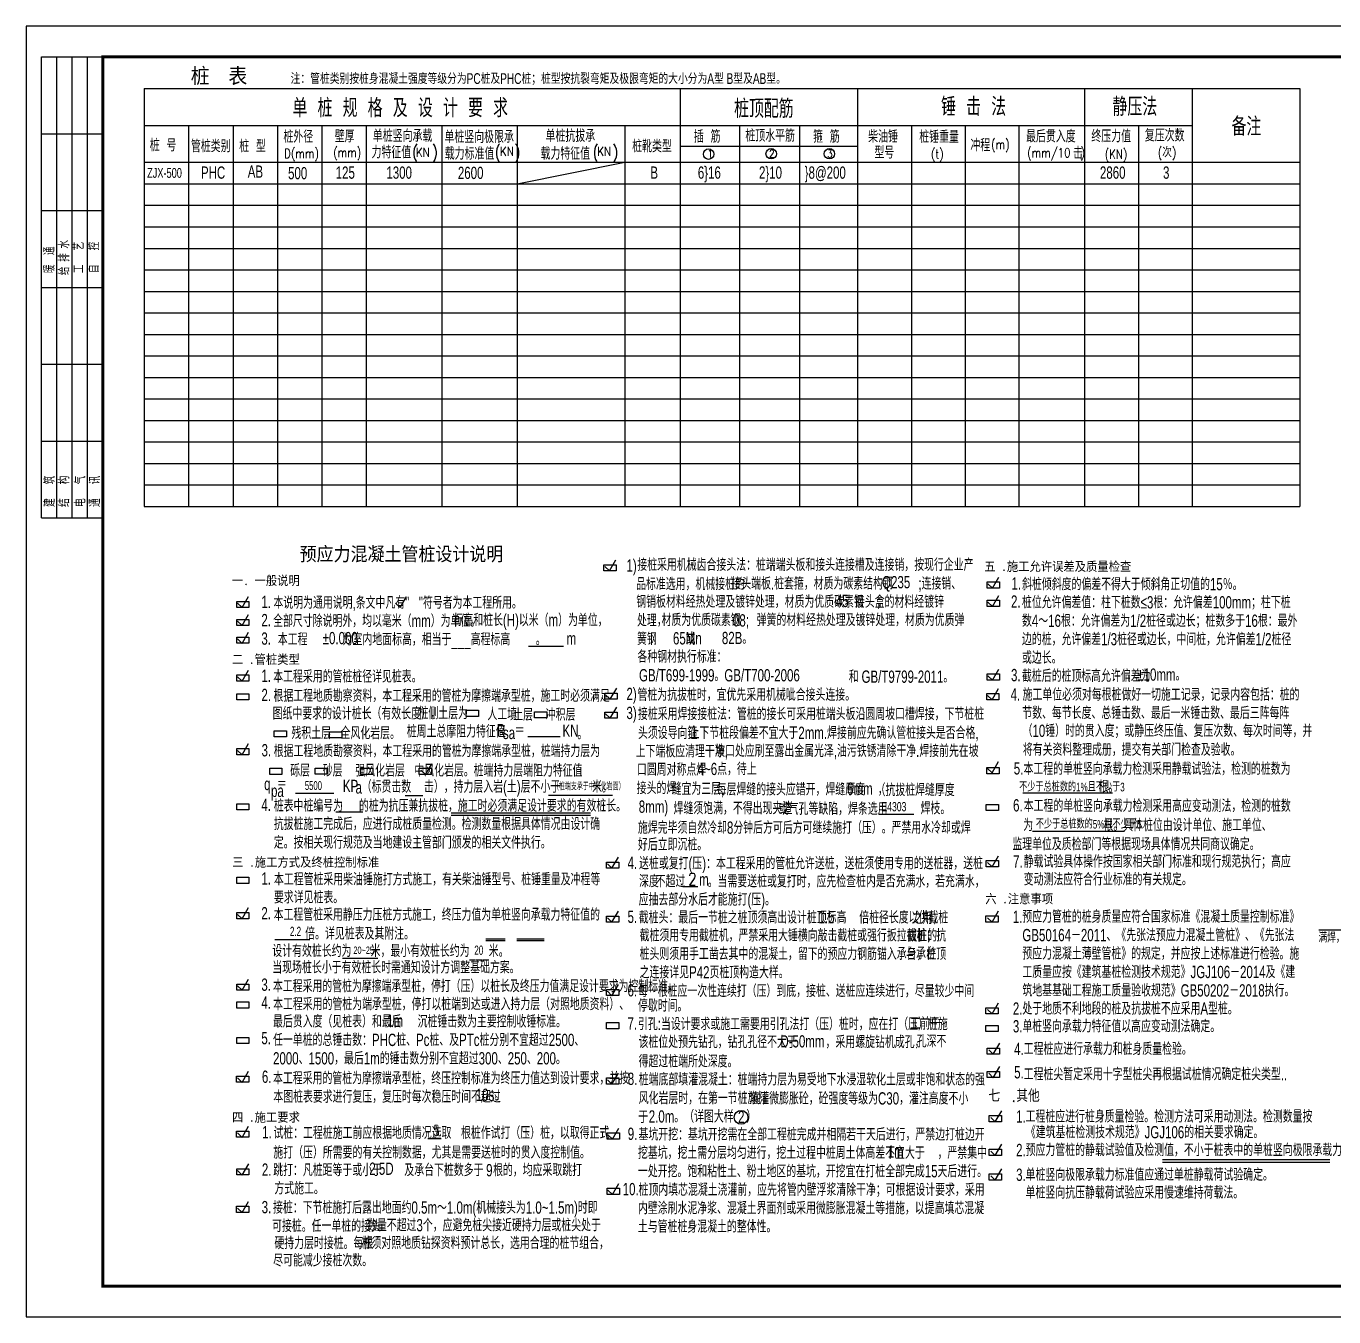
# Model space of a CAD drawing. Extents: x 299218 to 746073, y -331171 to -40619.
# Drawn here: x 299218 to 341795, y -277838 to -235838 of the extents above; entities that cross this region are included whole.
import ezdxf

# ---------------------------------------------------------------- set-up
doc = ezdxf.new("R2010")
doc.units = 0
doc.header["$LTSCALE"] = 1000
doc.header["$MEASUREMENT"] = 0
for name, color, linetype in [('13', 4, 'Continuous'), ('14', 2, 'Continuous'), ('LAYER1', 4, 'Continuous'), ('LAYER5', 7, 'Continuous'), ('PUB_TITLE', 4, 'Continuous'), ('STEEL', 6, 'Continuous')]:
    doc.layers.add(name, color=color, linetype=linetype)
doc.styles.add('GS_Rein', font='GS_TXT.shx', dxfattribs={"width": 0.7, "bigfont": 'GS_HZTXT.shx'})
doc.styles.add('HZ', font='simplex.shx', dxfattribs={"width": 0.8, "bigfont": 'hztxt.shx'})
doc.styles.add('HZDX', font='GS_TXT', dxfattribs={"width": 0.8, "height": 800, "bigfont": 'HZTXT'})
doc.styles.get("Standard").update_dxf_attribs({"font": 'gbenor.shx', "bigfont": 'gbcbig.shx'})
doc.styles.add('TBHT', font='txt', dxfattribs={"bigfont": 'hts'})
doc.styles.add('宋体', font='')
doc.styles.get('宋体').set_extended_font_data('SimSun')

# ---------------------------------------------------------------- blocks, each defined once
blk = doc.blocks.new('$titleblk$00000095')
for p, q in [((-150, 20), (-150, 0)), ((-150, 20), (0, 20)), ((-125, 20), (-125, 0)), ((-100, 20), (-100, 0)), ((-75, 20), (-75, 0)), ((-75, 20), (-75, 0)), ((-50, 20), (-50, 0)), ((-25, 20), (-25, 0)), ((0, 20), (0, 0)), ((-150, 15), (-75, 15)), ((-75, 15), (0, 15)), ((-150, 10), (-75, 10)), ((-75, 10), (0, 10)), ((-150, 5), (-75, 5)), ((-75, 5), (0, 5))]:
    blk.add_line(p, q)
at = {"width": 0.8}
for s, p in [('建   筑', (-146.45, 15.65)), ('暖  通', (-70.35, 15.73)), ('结   构', (-146.45, 10.91)), ('给 排 水', (-71.03, 10.9)), ('电   气', (-146.45, 5.65)), ('工   艺', (-70.35, 6.13)), ('通   讯', (-146.45, 0.88)), ('自   控', (-70.35, 1.24))]:
    blk.add_text(s, height=3.509, dxfattribs=at).set_placement(p)

msp = doc.modelspace()

# ---------------------------------------------------------------- linework, layer by layer
at = {"color": 7}
for p, q in [((304509.5, -239068.3), (304509.5, -251468.3)), ((304509.5, -239068.3), (304509.5, -243068.3)), ((305955.3, -239068.3), (305955.3, -251468.3)), ((305955.3, -239068.3), (305955.3, -243068.3)), ((307401.2, -239068.3), (307401.2, -251468.3)), ((307401.2, -239068.3), (307401.2, -243068.3)), ((308847, -239068.3), (308847, -251468.3)), ((308847, -239068.3), (308847, -243068.3)), ((310292.8, -239068.3), (310292.8, -251468.3)), ((310292.8, -239068.3), (310292.8, -243068.3)), ((312751.5, -239068.3), (312751.5, -251468.3)), ((312751.5, -239068.3), (312751.5, -243068.3)), ((315210.1, -239068.3), (315210.1, -251468.3)), ((315210.1, -239068.3), (315210.1, -243068.3)), ((318712.7, -239068.3), (318712.7, -251468.3)), ((318712.7, -239068.3), (318712.7, -243068.3)), ((328039.4, -239068.3), (328039.4, -242368.3)), ((328039.4, -239068.3), (328039.4, -240968.3)), ((329790.7, -239068.3), (329790.7, -242368.3)), ((329790.7, -239068.3), (329790.7, -240968.3)), ((331542, -239068.3), (331542, -242368.3)), ((331542, -239068.3), (331542, -240968.3)), ((335432.6, -239068.3), (335432.6, -242368.3)), ((335432.6, -239068.3), (335432.6, -240968.3)), ((328039.4, -242368.3), (328039.4, -243068.3)), ((328039.4, -242368.3), (328039.4, -251468.3)), ((329790.7, -242368.3), (329790.7, -243068.3)), ((329790.7, -242368.3), (329790.7, -251468.3)), ((331542, -242368.3), (331542, -243068.3)), ((331542, -242368.3), (331542, -251468.3)), ((335432.6, -242368.3), (335432.6, -251468.3))]:
    msp.add_line(p, q, dxfattribs=at)
for p, q in [((303059.9, -240968.3), (340686.4, -240968.3)), ((303059.9, -240968.3), (340686.4, -240968.3)), ((303059.9, -241668.3), (340686.4, -241668.3)), ((303059.9, -241668.3), (340686.4, -241668.3)), ((303059.9, -242368.3), (340686.4, -242368.3)), ((303059.9, -242368.3), (340686.4, -242368.3)), ((303059.9, -242368.3), (340686.4, -242368.3)), ((303059.9, -242368.3), (340686.4, -242368.3)), ((303059.9, -243068.3), (340686.4, -243068.3)), ((303059.9, -243768.3), (340686.4, -243768.3)), ((303059.9, -244468.3), (340686.4, -244468.3)), ((303059.9, -245168.3), (340686.4, -245168.3)), ((303059.9, -245168.3), (340686.4, -245168.3)), ((303059.9, -245868.3), (340686.4, -245868.3)), ((303059.9, -245868.3), (340686.4, -245868.3)), ((303059.9, -246568.3), (340686.4, -246568.3)), ((303059.9, -246568.3), (340686.4, -246568.3)), ((303059.9, -246568.3), (340686.4, -246568.3)), ((303059.9, -246568.3), (340686.4, -246568.3)), ((303059.9, -247268.3), (340686.4, -247268.3)), ((303059.9, -247968.3), (340686.4, -247968.3)), ((303059.9, -248668.3), (340686.4, -248668.3)), ((303059.9, -249368.3), (340686.4, -249368.3)), ((303059.9, -249368.3), (340686.4, -249368.3)), ((303059.9, -249368.3), (340686.4, -249368.3)), ((303059.9, -249368.3), (340686.4, -249368.3)), ((303059.9, -250068.3), (340686.4, -250068.3)), ((303059.9, -250768.3), (340686.4, -250768.3))]:
    msp.add_line(p, q)
at = {"color": 6}
for p, q in [((313061.1, -261433.4), (317592.6, -261433.4)), ((313061.1, -261515.9), (317592.6, -261515.9)), ((314180.3, -265538.4), (314814.8, -265538.4)), ((314180.3, -265588.9), (314814.8, -265588.9)), ((315193.8, -265538.4), (316084.8, -265538.4)), ((315193.8, -265588.9), (316084.8, -265588.9)), ((336218.8, -272713.9), (341660.3, -272713.9)), ((336218.8, -272800.9), (341660.3, -272800.9))]:
    msp.add_line(p, q, dxfattribs=at)
msp.add_lwpolyline([(315210.1, -240968.3), (318712.7, -240268.3)])
at = {"layer": '13', "color": 7}
for p, q in [((315570.4, -256010.3), (316714.3, -256010.3)), ((315547.7, -258953.6), (316601, -258953.6)), ((307992.8, -260802.8), (309236.8, -260802.8)), ((311553.8, -260868.9), (312131.3, -260868.9)), ((316223.4, -260864.2), (318305.5, -260864.2)), ((331666.5, -260788.3), (334591.2, -260788.3)), ((309306.1, -261402.7), (310174.9, -261402.7)), ((326988.3, -261477.5), (328118.2, -261477.5)), ((331983.5, -262039.2), (334979, -262039.2)), ((320601.1, -263837.5), (321084.7, -263837.5)), ((307312.8, -265556.9), (308457, -265556.9)), ((309521.2, -266168.9), (310667.9, -266168.9)), ((312299, -272034.3), (312733.6, -272034.3))]:
    msp.add_line(p, q, dxfattribs=at)
at = {"layer": '13', "color": 6}
for points in [[(318056.4, -253424.4), (318206.1, -253567.4), (318416.1, -253203.7)], [(330531.5, -253986.2), (330681.2, -254129.2), (330891.2, -253765.5)], [(306098.7, -254617.3), (306248.4, -254760.3), (306458.4, -254396.6)], [(330529.1, -254581.4), (330678.8, -254724.5), (330888.8, -254360.8)], [(306098.7, -255202), (306248.4, -255345), (306458.4, -254981.3)], [(306098.7, -255778.9), (306248.4, -255921.9), (306458.4, -255558.2)], [(306098.7, -257011.1), (306248.4, -257154.1), (306458.4, -256790.4)], [(330529.1, -256977.8), (330678.8, -257120.9), (330888.8, -256757.1)], [(318085.3, -257601), (318235.1, -257744), (318445.1, -257380.3)], [(330517.1, -257616.4), (330666.8, -257759.4), (330876.8, -257395.7)], [(318085.3, -258219.3), (318235.1, -258362.4), (318445.1, -257998.6)], [(306098.7, -259406.2), (306248.4, -259549.3), (306458.4, -259185.6)], [(312069.1, -260049.4), (312218.9, -260192.5), (312428.9, -259828.7)], [(330517.1, -259992.8), (330666.8, -260135.8), (330876.8, -259772.1)], [(318141, -263098), (318290.8, -263241.1), (318500.8, -262877.3)], [(330517.1, -263054.4), (330666.8, -263197.4), (330876.8, -262833.7)], [(306098.7, -264743.1), (306248.4, -264886.1), (306458.4, -264522.4)], [(318141, -264857.7), (318290.8, -265000.7), (318500.8, -264637)], [(330517.1, -264850.6), (330666.8, -264993.7), (330876.8, -264629.9)], [(306098.7, -267068.2), (306248.4, -267211.3), (306458.4, -266847.5)], [(318141, -267244.8), (318290.8, -267387.9), (318500.8, -267024.1)], [(330517.1, -267840.6), (330666.8, -267983.7), (330876.8, -267619.9)], [(330558.8, -269151.1), (330708.5, -269294.1), (330918.5, -268930.4)], [(306101.7, -270064.8), (306251.4, -270207.8), (306461.4, -269844.1)], [(318141, -270125), (318290.8, -270268.1), (318500.8, -269904.3)], [(330558.8, -269913.9), (330708.5, -270057), (330918.5, -269693.2)], [(330622.8, -271351.9), (330772.5, -271495), (330982.5, -271131.2)], [(306099.9, -271855.9), (306249.6, -271999), (306459.6, -271635.2)], [(318159.5, -271915), (318309.2, -272058), (318519.2, -271694.3)], [(330622.8, -272443.9), (330772.5, -272587), (330982.5, -272223.2)], [(306104.6, -273080.9), (306254.3, -273224), (306464.3, -272860.3)], [(330622.8, -273247.2), (330772.5, -273390.3), (330982.5, -273026.6)], [(318159.5, -273715), (318309.2, -273858), (318519.2, -273494.3)], [(306101.7, -274301.3), (306251.4, -274444.3), (306461.4, -274080.6)]]:
    msp.add_lwpolyline(points, dxfattribs=at)
at = {"layer": '13', "color": 7}
for points in [[(318031.4, -253564), (318031.4, -253364), (318431.4, -253364), (318431.4, -253564), (318031.4, -253564)], [(330506.5, -254125.9), (330506.5, -253925.9), (330906.5, -253925.9), (330906.5, -254125.9), (330506.5, -254125.9)], [(306073.7, -254757), (306073.7, -254557), (306473.7, -254557), (306473.7, -254757), (306073.7, -254757)], [(311243.7, -254617.3), (311393.4, -254760.3), (311603.4, -254396.6)], [(330504.1, -254721.1), (330504.1, -254521.1), (330904.1, -254521.1), (330904.1, -254721.1), (330504.1, -254721.1)], [(306073.7, -255341.7), (306073.7, -255141.7), (306473.7, -255141.7), (306473.7, -255341.7), (306073.7, -255341.7)], [(306073.7, -255918.6), (306073.7, -255718.6), (306473.7, -255718.6), (306473.7, -255918.6), (306073.7, -255918.6)], [(306073.7, -257150.7), (306073.7, -256950.7), (306473.7, -256950.7), (306473.7, -257150.7), (306073.7, -257150.7)], [(330504.1, -257117.5), (330504.1, -256917.5), (330904.1, -256917.5), (330904.1, -257117.5), (330504.1, -257117.5)], [(306073.7, -257760.9), (306073.7, -257560.9), (306473.7, -257560.9), (306473.7, -257760.9), (306073.7, -257760.9)], [(318060.3, -257740.7), (318060.3, -257540.7), (318460.3, -257540.7), (318460.3, -257740.7), (318060.3, -257740.7)], [(330492.1, -257756), (330492.1, -257556), (330892.1, -257556), (330892.1, -257756), (330492.1, -257756)], [(313546.9, -258299.7), (313546.9, -258099.7), (313946.9, -258099.7), (313946.9, -258299.7), (313546.9, -258299.7)], [(315766, -258349), (315766, -258149), (316166, -258149), (316166, -258349), (315766, -258349)], [(318060.3, -258359), (318060.3, -258159), (318460.3, -258159), (318460.3, -258359), (318060.3, -258359)], [(307292.9, -258967.2), (307292.9, -258767.2), (307692.9, -258767.2), (307692.9, -258967.2), (307292.9, -258967.2)], [(309094.6, -258997.2), (309094.6, -258797.2), (309494.6, -258797.2), (309494.6, -258997.2), (309094.6, -258997.2)], [(306073.7, -259545.9), (306073.7, -259345.9), (306473.7, -259345.9), (306473.7, -259545.9), (306073.7, -259545.9)], [(307147.8, -260189.1), (307147.8, -259989.1), (307547.8, -259989.1), (307547.8, -260189.1), (307147.8, -260189.1)], [(308633.4, -260180.4), (308633.4, -259980.4), (309033.4, -259980.4), (309033.4, -260180.4), (308633.4, -260180.4)], [(310100.9, -260189.1), (310100.9, -259989.1), (310500.9, -259989.1), (310500.9, -260189.1), (310100.9, -260189.1)], [(312019.2, -260189.1), (312019.2, -259989.1), (312419.2, -259989.1), (312419.2, -260189.1), (312019.2, -260189.1)], [(330494.4, -260163.4), (330494.4, -259963.4), (330894.4, -259963.4), (330894.4, -260163.4), (330494.4, -260163.4)], [(306073.7, -261339.9), (306073.7, -261139.9), (306473.7, -261139.9), (306473.7, -261339.9), (306073.7, -261339.9)], [(330471.7, -261366.7), (330471.7, -261166.7), (330871.7, -261166.7), (330871.7, -261366.7), (330471.7, -261366.7)], [(318116, -263237.7), (318116, -263037.7), (318516, -263037.7), (318516, -263237.7), (318116, -263237.7)], [(330471.7, -263194), (330471.7, -262994), (330871.7, -262994), (330871.7, -263194), (330471.7, -263194)], [(306073.7, -263732.9), (306073.7, -263532.9), (306473.7, -263532.9), (306473.7, -263732.9), (306073.7, -263732.9)], [(306073.7, -264882.8), (306073.7, -264682.8), (306473.7, -264682.8), (306473.7, -264882.8), (306073.7, -264882.8)], [(318116, -264997.4), (318116, -264797.4), (318516, -264797.4), (318516, -264997.4), (318116, -264997.4)], [(330466.1, -264990.3), (330466.1, -264790.3), (330866.1, -264790.3), (330866.1, -264990.3), (330466.1, -264990.3)], [(306073.7, -267207.9), (306073.7, -267007.9), (306473.7, -267007.9), (306473.7, -267207.9), (306073.7, -267207.9)], [(318116, -267384.5), (318116, -267184.5), (318516, -267184.5), (318516, -267384.5), (318116, -267384.5)], [(306073.7, -267793), (306073.7, -267593), (306473.7, -267593), (306473.7, -267793), (306073.7, -267793)], [(330466.1, -267980.3), (330466.1, -267780.3), (330866.1, -267780.3), (330866.1, -267980.3), (330466.1, -267980.3)], [(318116, -268462), (318116, -268262), (318516, -268262), (318516, -268462), (318116, -268462)], [(330466.1, -268555.4), (330466.1, -268355.4), (330866.1, -268355.4), (330866.1, -268555.4), (330466.1, -268555.4)], [(306073.7, -268948.1), (306073.7, -268748.1), (306473.7, -268748.1), (306473.7, -268948.1), (306073.7, -268948.1)], [(330507.8, -269290.8), (330507.8, -269090.8), (330907.8, -269090.8), (330907.8, -269290.8), (330507.8, -269290.8)], [(330507.8, -270053.6), (330507.8, -269853.6), (330907.8, -269853.6), (330907.8, -270053.6), (330507.8, -270053.6)], [(306070.7, -270204.4), (306070.7, -270004.4), (306470.7, -270004.4), (306470.7, -270204.4), (306070.7, -270204.4)], [(318116, -270264.7), (318116, -270064.7), (318516, -270064.7), (318516, -270264.7), (318116, -270264.7)], [(330571.8, -271491.6), (330571.8, -271291.6), (330971.8, -271291.6), (330971.8, -271491.6), (330571.8, -271491.6)], [(306071.9, -271995.6), (306071.9, -271795.6), (306471.9, -271795.6), (306471.9, -271995.6), (306071.9, -271995.6)], [(318134.4, -272054.7), (318134.4, -271854.7), (318534.4, -271854.7), (318534.4, -272054.7), (318134.4, -272054.7)], [(330571.8, -272583.6), (330571.8, -272383.6), (330971.8, -272383.6), (330971.8, -272583.6), (330571.8, -272583.6)], [(306073.7, -273220.6), (306073.7, -273020.6), (306473.7, -273020.6), (306473.7, -273220.6), (306073.7, -273220.6)], [(330571.8, -273386.9), (330571.8, -273186.9), (330971.8, -273186.9), (330971.8, -273386.9), (330571.8, -273386.9)], [(318134.4, -273854.7), (318134.4, -273654.7), (318534.4, -273654.7), (318534.4, -273854.7), (318134.4, -273854.7)], [(306070.7, -274441), (306070.7, -274241), (306470.7, -274241), (306470.7, -274441), (306070.7, -274441)]]:
    msp.add_lwpolyline(points, dxfattribs=at)
msp.add_circle((322496, -271346.8), 224.7, dxfattribs=at)
at = {"layer": 'LAYER1', "linetype": 'Continuous'}
msp.add_line((343522.1, -265258.7), (341309.4, -265258.7), dxfattribs=at)
at = {"layer": 'PUB_TITLE'}
msp.add_lwpolyline([(299218.3, -277838.4), (373518.3, -277838.4), (373518.3, -235838.4), (299218.3, -235838.4)], close=True, dxfattribs=at)
at = {"layer": 'PUB_TITLE', "const_width": 100}
msp.add_lwpolyline([(301718.3, -276838.4), (372518.3, -276838.4), (372518.3, -236838.4), (301718.3, -236838.4)], close=True, dxfattribs=at)
at = {"layer": 'STEEL'}
for p, q in [((303059.9, -237868.3), (303059.9, -251468.3)), ((303059.9, -237868.3), (340686.4, -237868.3)), ((337183.9, -237868.3), (337183.9, -251468.3)), ((337183.9, -237868.3), (337183.9, -244468.3)), ((340686.4, -237868.3), (340686.4, -251468.3)), ((303059.9, -239068.3), (337183.9, -239068.3)), ((303059.9, -240268.3), (340686.4, -240268.3)), ((303059.9, -240268.3), (340686.4, -240268.3)), ((303059.9, -251468.3), (340686.4, -251468.3))]:
    msp.add_line(p, q, dxfattribs=at)
at = {"layer": 'STEEL', "color": 7}
for p, q in [((318903.2, -237650.5), (318932.3, -237699.5)), ((320513.7, -237868.3), (320513.7, -243068.3)), ((326288.2, -237868.3), (326288.2, -251468.3)), ((326288.2, -237868.3), (326288.2, -243068.3)), ((333681.3, -237868.3), (333681.3, -242368.3)), ((333681.3, -237868.3), (333681.3, -240968.3)), ((320513.7, -239068.3), (320513.7, -251468.3)), ((322442, -239068.3), (322442, -251468.3)), ((322442, -239068.3), (322442, -243068.3)), ((324395.1, -239068.3), (324395.1, -251468.3)), ((320513.7, -239738.8), (326288.2, -239738.8)), ((333681.3, -242368.3), (333681.3, -251468.3))]:
    msp.add_line(p, q, dxfattribs=at)
for centre in [(321438.1, -240001.9), (323476.3, -239989), (325371.7, -239989)]:
    msp.add_circle(centre, 170.6, dxfattribs=at)

# ---------------------------------------------------------------- block references
at = {"layer": 'PUB_TITLE', "xscale": 100, "yscale": 100, "zscale": 100, "rotation": 90}
msp.add_blockref('$titleblk$00000095', (301718.3, -236838.4), dxfattribs=at)

# ---------------------------------------------------------------- texts
at = {"layer": '13', "color": 2}
for s, height, style, width, p in [('桩  表', 500, '宋体', 0.9, (304577.3, -237703.9)), ('预应力混凝土管桩设计说明', 449.999, '宋体', 0.9, (308123.4, -253238.1)), ('3.', 400, 'HZDX', 0.7, (331451, -273414.3)), ('单桩竖向极限承载力标准值应通过单桩静载荷试验确定。', 400, 'HZDX', 0.7, (331760.3, -273412.9)), ('单桩竖向抗压静载荷试验应采用慢速维持荷载法。', 400, 'HZDX', 0.7, (331760.3, -273992.4))]:
    msp.add_text(s, height=height, dxfattribs=dict(at, style=style, width=width)).set_placement(p)
at = {"layer": '13', "color": 7}
for s, height, style, width, p in [('1)', 400, 'HZDX', 0.7, (318764.4, -253591.4)), ('接桩采用机械齿合接头法：桩端端头板和接头连接槽及连接销，按现行企业产', 399.999, 'HZDX', 0.7, (319116.3, -253565.3)), ('五 .施工允许误差及质量检查', 299.999, '宋体', 0.9, (330413.4, -253567.2)), ('一. 一般说明', 300, '宋体', 0.9, (305918.5, -254026.7)), ('品标准选用，机械接桩的', 399.999, 'HZDX', 0.7, (319077.9, -254188.8)), ('接头端板.桩套箍，材质为碳素结构钢        ;连接销、', 399.999, 'HZDX', 0.7, (322180.1, -254174)), ('Q235', 400, 'HZDX', 0.7, (327087.1, -254131)), ('斜桩倾斜度的偏差不得大于倾斜角正切值的15％。', 399.999, 'HZDX', 0.7, (331643.6, -254196.2)), ('1.', 400, 'HZDX', 0.7, (331298, -254172.1)), ('1.', 400, 'HZDX', 0.7, (306876.8, -254774.6)), ('本说明为通用说明,条文中凡有"   "符号者为本工程所用。', 399.999, 'HZDX', 0.7, (307270.2, -254798.8)), ('钢销板材料经热处理及镀锌处理，材质为优质碳素钢    ；', 399.999, 'HZDX', 0.7, (319084, -254766.7)), ('45', 400, 'HZDX', 0.7, (325580.1, -254741.5)), ('接头盒的材料经镀锌', 400, 'HZDX', 0.7, (326203.2, -254767.9)), ('2.', 400, 'HZDX', 0.7, (331284.3, -254762.3)), ('桩位允许偏差值：柱下桩数≤3根：允许偏差100mm；柱下桩', 399.999, 'HZDX', 0.7, (331641.2, -254786.5)), ('2.', 400, 'HZDX', 0.7, (306876.8, -255366.3)), ('全部尺寸除说明外，均以毫米（mm）为单位。', 399.999, 'HZDX', 0.7, (307259.8, -255390.4)), ('标高和桩长(H)以米（m）为单位，', 399.999, 'HZDX', 0.7, (313131.5, -255364.1)), ('处理，', 400, 'HZDX', 0.7, (319107.9, -255372.5)), ('材质为优质碳素钢     弹簧的材料经热处理及镀锌处理，材质为优质弹', 399.999, 'HZDX', 0.7, (319906.4, -255360.9)), ('08;', 400, 'HZDX', 0.7, (322231.7, -255375.3)), ('数4～16根：允许偏差为1/2桩径或边长；桩数多于16根：最外', 399.999, 'HZDX', 0.7, (331641.2, -255386.5)), ('3.', 400, 'HZDX', 0.7, (306876.8, -255966.6)), ('本工程           为室内地面标高，相当于___高程标高        。', 399.999, 'HZDX', 0.7, (307413.4, -255990.8)), ('%%p0.000', 400, 'HZDX', 0.7, (308873.2, -255951)), ('m', 400, 'HZDX', 0.7, (316814.8, -255966.1)), ('簧钢         或', 399.999, 'HZDX', 0.7, (319107, -255975.3)), ('65Mn', 400, 'HZDX', 0.7, (320278.2, -255958.4)), ('82B。', 400, 'HZDX', 0.7, (321870.8, -255947.8)), ('边的桩，允许偏差1/3桩径或边长，中间桩，允许偏差1/2桩径', 399.999, 'HZDX', 0.7, (331641.2, -255986.5)), ('二 .管桩类型', 300, '宋体', 0.9, (305918.5, -256591)), ('各种钢材执行标准：', 400, 'HZDX', 0.7, (319123.1, -256554.7)), ('或边长。', 400, 'HZDX', 0.7, (331641.2, -256586.5)), ('GB/T699-1999。GB/T700-2006', 399.999, 'HZDX', 0.7, (319173.3, -257160.4)), ('截桩后的桩顶标高允许偏差为', 399.999, 'HZDX', 0.7, (331641.2, -257179.3)), ('%%p10mm。', 400, 'HZDX', 0.7, (335395.8, -257139.5)), ('1.', 400, 'HZDX', 0.7, (306876.8, -257176.3)), ('本工程采用的管桩桩径详见桩表。', 399.999, 'HZDX', 0.7, (307262.5, -257200.5)), ('和', 400, 'HZDX', 0.7, (326000.6, -257204.5)), ('GB/T9799-2011。', 399.999, 'HZDX', 0.7, (326417.7, -257206.1)), ('3.', 400, 'HZDX', 0.7, (331284.3, -257155.1)), ('2.', 400, 'HZDX', 0.7, (306879.1, -257801.9)), ('根据工程地质勘察资料，本工程采用的管桩为摩擦端承型桩，施工时必须满足         ', 399.999, 'HZDX', 0.7, (307271.3, -257826.1)), ('2)', 400, 'HZDX', 0.7, (318763.3, -257768.1)), ('管桩为抗拔桩时，宜优先采用机械呲合接头连接。', 399.999, 'HZDX', 0.7, (319123.1, -257794.3)), ('4.', 400, 'HZDX', 0.7, (331271.7, -257783.5)), ('施工单位必须对每根桩做好一切施工记录，记录内容包括：桩的', 399.999, 'HZDX', 0.7, (331660.7, -257789.6)), ('图纸中要求的设计桩长（有效长度）。          ', 399.999, 'HZDX', 0.7, (307244.5, -258403.1)), ('桩侧土层为        ', 399.999, 'HZDX', 0.7, (311993.3, -258393.2)), ('人工填', 400, 'HZDX', 0.7, (314238.8, -258425.2)), ('土层    冲积层  ', 399.999, 'HZDX', 0.7, (315076.1, -258442)), ('3)', 400, 'HZDX', 0.7, (318763.3, -258386.4)), ('接桩采用焊接接桩法：管桩的接长可采用桩端头板沿圆周坡口槽焊接，下节桩桩', 399.999, 'HZDX', 0.7, (319137.5, -258418.8)), ('节数、每节长度、总锤击数、最后一米锤击数、最后三阵每阵', 399.999, 'HZDX', 0.7, (331650.5, -258386.2)), ('残积土层   全风化岩层。', 399.999, 'HZDX', 0.7, (307856.7, -259042.1)), ('桩周土总摩阻力特征值                   ', 399.999, 'HZDX', 0.7, (311611.4, -258987.5)), ('R   ＝ ', 400, 'HZDX', 0.7, (314544.6, -258948)), ('sa', 400, 'HZDX', 0.7, (314742.2, -259037.4)), ('KN', 400, 'HZDX', 0.7, (316681.5, -258963.5)), ('头须设导向箍', 400, 'HZDX', 0.7, (319137.5, -259037.6)), ('上下节桩段偏差不宜大于2mm.焊接前应先确认管桩接头是否合格,', 399.999, 'HZDX', 0.7, (320817.3, -259033.1)), ('（10锤）时的贯入度；或静压终压值、复压次数、每次时间等，并', 399.999, 'HZDX', 0.7, (331660.7, -258967.9)), ('3.', 400, 'HZDX', 0.7, (306883.5, -259600.8)), ('根据工程地质勘察资料，本工程采用的管桩为摩擦端承型桩，桩端持力层为          ', 399.999, 'HZDX', 0.7, (307279.2, -259624.9)), ('。', 400, 'HZDX', 0.7, (317165.6, -259054.3)), ('上下端板应清理干净,', 400, 'HZDX', 0.7, (319064.8, -259633.3)), ('坡口处应刷至露出金属光泽,油污铁锈清除干净.焊接前先在坡', 399.999, 'HZDX', 0.7, (321650.5, -259620.8)), ('将有关资料整理成册，提交有关部门检查及验收。', 399.999, 'HZDX', 0.7, (331668.9, -259581.5)), ('砾层    砂层    强风化岩层   中风化岩层。桩端持力层端阻力特征值  ', 399.999, 'HZDX', 0.7, (307815.5, -260259.8)), ('口圆周对称点焊', 400, 'HZDX', 0.7, (319104, -260228.9)), ('4~6点，待上', 400, 'HZDX', 0.7, (321081.6, -260208.9)), ('5.', 400, 'HZDX', 0.7, (331373.5, -260190.8)), ('本工程的单桩竖向承载力检测采用静载试验法，检测的桩数为', 399.999, 'HZDX', 0.7, (331690.5, -260204.1)), ('q  ＝ ', 400, 'HZDX', 0.7, (306967.6, -260697.6)), ('KP', 400, 'HZDX', 0.7, (309530.1, -260761.8)), ('a', 400, 'HZDX', 0.7, (309944.3, -260811.1)), ('（标贯击数    击），持力层入岩(土)层不小于          米。', 399.999, 'HZDX', 0.7, (310143.9, -260786.5)), ('接头的焊', 400, 'HZDX', 0.7, (319098.3, -260831.1)), ('缝宜为三层,', 400, 'HZDX', 0.7, (320233, -260854.7)), ('每层焊缝的接头应错开，焊缝厚度    ，', 399.999, 'HZDX', 0.7, (321699.5, -260872.1)), ('6mm', 400, 'HZDX', 0.7, (325946.4, -260850.8)), ('（抗拔桩焊缝厚度   ', 399.999, 'HZDX', 0.7, (326872.4, -260892.7)), ('不少于总桩数的1%%%且不少于3', 279.999, 'HZDX', 0.7, (331550.4, -260740)), ('   根。', 400, 'HZDX', 0.7, (333824.9, -260784.6)), ('4.', 400, 'HZDX', 0.7, (306876.8, -261379.9)), ('pa', 400, 'HZDX', 0.7, (307191, -260922.2)), ('桩表中桩编号为     的桩为抗压兼抗拔桩，施工时必须满足设计要求的有效桩长。', 399.999, 'HZDX', 0.7, (307280.4, -261404.1)), ('6.', 400, 'HZDX', 0.7, (331350.8, -261394.1)), ('本工程的单桩竖向承载力检测采用高应变动测法，检测的桩数', 399.999, 'HZDX', 0.7, (331698.6, -261407.4)), ('8mm)', 400, 'HZDX', 0.7, (319164.4, -261436)), (' 焊缝须饱满，不得出现夹渣', 399.999, 'HZDX', 0.7, (320192.8, -261487.2)), ('或气孔等缺陷，焊条选用', 399.999, 'HZDX', 0.7, (323723.1, -261504.7)), ('E4303', 300, 'HZDX', 0.7, (327066.1, -261387.5)), ('焊枝。', 400, 'HZDX', 0.7, (328341.3, -261487)), ('抗拔桩施工完成后，应进行成桩质量检测。检测数量根据具体情况由设计确', 399.999, 'HZDX', 0.7, (307280.4, -261997.4)), ('施焊完毕须自然冷却8分钟后方可后方可继续施打（压）。严禁用水冷却或焊', 399.999, 'HZDX', 0.7, (319137.3, -262119.6)), ('为                      根。具体桩位由设计单位、施工单位、', 399.999, 'HZDX', 0.7, (331684.2, -262036.1)), ('不少于总桩数的5%%%且不少于5', 279.999, 'HZDX', 0.7, (332094.1, -261948)), ('定。按相关现行规范及当地建设主管部门颁发的相关文件执行。', 399.999, 'HZDX', 0.7, (307280.4, -262604.1)), ('好后立即沉桩。', 400, 'HZDX', 0.7, (319137.3, -262666.8)), ('监理单位及质检部门等根据现场具体情况共同商议确定。', 399.999, 'HZDX', 0.7, (331328.8, -262654.7)), ('三 .施工方式及终桩控制标准', 299.999, '宋体', 0.9, (305927.7, -263190.3)), ('4.', 400, 'HZDX', 0.7, (318799.9, -263265.1)), ('送桩或复打(压)：本工程采用的管桩允许送桩，送桩须使用专用的送桩器，送桩', 399.999, 'HZDX', 0.7, (319174.2, -263279)), ('7.', 400, 'HZDX', 0.7, (331350.8, -263221.4)), ('静载试验具体操作按国家相关部门标准和现行规范执行；高应', 399.999, 'HZDX', 0.7, (331698.6, -263220.1)), ('1.', 400, 'HZDX', 0.7, (306876.8, -263776.3)), ('本工程管桩采用柴油锤施打方式施工，有关柴油锤型号、桩锤重量及冲程等', 399.999, 'HZDX', 0.7, (307285.3, -263800.4)), ('深度', 400, 'HZDX', 0.7, (319174.2, -263861)), ('不超过       。当需要送桩或复打时，应先检查桩内是否充满水，若充满水，', 399.999, 'HZDX', 0.7, (319713.8, -263864.9)), ('m', 400, 'HZDX', 0.7, (321128.8, -263806.9)), ('变动测法应符合行业标准的有关规定。', 399.999, 'HZDX', 0.7, (331698.6, -263801.2)), ('要求详见桩表。', 400, 'HZDX', 0.7, (307285.3, -264387.8)), ('应抽去部分水后才能施打(压)。', 399.999, 'HZDX', 0.7, (319162.4, -264456.8)), ('六 .注意事项', 300, '宋体', 0.9, (330445.3, -264383.3)), ('2.', 400, 'HZDX', 0.7, (306876.8, -264904)), ('本工程管桩采用静压力压桩方式施工，终压力值为单桩竖向承载力特征值的', 399.999, 'HZDX', 0.7, (307275.3, -264950.3)), ('5.', 400, 'HZDX', 0.7, (318799.9, -265020.8)), ('截桩头：最后一节桩之桩顶须高出设计桩顶标高    倍桩径长度以供截桩    ', 399.999, 'HZDX', 0.7, (319164.3, -265041)), ('1.5', 400, 'HZDX', 0.7, (325017.2, -265031.3)), (' 之用，', 400, 'HZDX', 0.7, (327984.2, -265058.6)), ('1.', 400, 'HZDX', 0.7, (331345.3, -265017.7)), ('预应力管桩的桩身质量应符合国家标准《混凝土质量控制标准》', 399.999, 'HZDX', 0.7, (331654.6, -265016.3)), ('   倍。详见桩表及其附注。', 399.999, 'HZDX', 0.7, (307991.2, -265565.7)), ('截桩须用专用截桩机，严禁采用大锤横向敲击截桩或强行扳拉截桩；抗', 399.999, 'HZDX', 0.7, (319191.7, -265625.2)), ('拔桩的', 400, 'HZDX', 0.7, (327909.3, -265629.3)), ('GB50164－2011、《先张法预应力混凝土管桩》、《先张法', 399.999, 'HZDX', 0.7, (331654.6, -265616.3)), ('设计有效桩长约为      米，最小有效桩长约为___米。', 399.999, 'HZDX', 0.7, (307233.8, -266129.7)), ('桩头则须用手工凿去其中的混凝土，留下的预应力钢筋锚入承台，桩顶', 399.999, 'HZDX', 0.7, (319191.7, -266227.6)), ('与承台', 400, 'HZDX', 0.7, (327871.9, -266210.6)), ('预应力混凝土薄壁管桩》的规定，并应按上述标准进行检验。施', 399.999, 'HZDX', 0.7, (331654.6, -266216.3)), ('当现场桩长小于有效桩长时需通知设计方调整基础方案。', 399.999, 'HZDX', 0.7, (307233.8, -266666.2)), ('之连接详见P42页桩顶构造大样。', 399.999, 'HZDX', 0.7, (319191.7, -266827.6)), ('工质量应按《建筑基桩检测技术规范》JGJ106－2014及《建', 399.999, 'HZDX', 0.7, (331654.6, -266816.3)), ('3.', 400, 'HZDX', 0.7, (306876.8, -267229.2)), ('本工程采用的管桩为摩擦端承型桩，停打（压）以桩长及终压力值满足设计要求为控制标准。', 399.999, 'HZDX', 0.643081, (307254, -267275.4)), ('6.', 400, 'HZDX', 0.7, (318797.9, -267411.9)), ('每一根桩应一次性连续打（压）到底，接桩、送桩应连续进行，尽量较少中间', 399.999, 'HZDX', 0.7, (319137.5, -267432.1)), ('筑地基基础工程施工质量验收规范》GB50202－2018执行。', 399.999, 'HZDX', 0.7, (331654.6, -267416.3)), ('4.', 400, 'HZDX', 0.7, (306876.8, -267814.3)), ('本工程采用的管桩为端承型桩，停打以桩端到达或进入持力层（对照地质资料）、', 399.999, 'HZDX', 0.7, (307259.3, -267860.5)), ('停歇时间。', 400, 'HZDX', 0.7, (319137.5, -267909.6)), ('2.', 400, 'HZDX', 0.7, (331345.3, -268007.7)), ('处于地质不利地段的桩及抗拔桩不应采用A型桩。', 399.999, 'HZDX', 0.7, (331654.6, -268006.3)), ('最后贯入度（见桩表）和最后     沉桩锤击数为主要控制收锤标准。', 399.999, 'HZDX', 0.7, (307256.6, -268426.2)), ('1m', 400, 'HZDX', 0.7, (310969, -268400.4)), ('7.', 400, 'HZDX', 0.7, (318797.9, -268489.4)), ('引孔:当设计要求或施工需要用引孔法打（压）桩时，应在打（压）桩施 ', 399.999, 'HZDX', 0.7, (319137.5, -268509.6)), ('工前于', 400, 'HZDX', 0.7, (328005.8, -268495.7)), ('3.', 400, 'HZDX', 0.7, (331345.3, -268582.8)), ('单桩竖向承载力特征值以高应变动测法确定。', 399.999, 'HZDX', 0.7, (331654.6, -268581.4)), ('5.', 400, 'HZDX', 0.7, (306876.8, -268969.4)), ('任一单桩的总锤击数：PHC桩、Pc桩、及PTc桩分别不宜超过2500、', 399.999, 'HZDX', 0.7, (307256.6, -269026.2)), ('该桩位处预先钻孔，钻孔孔径不大于         ，采用螺旋钻机成孔，   ', 399.999, 'HZDX', 0.7, (319157.2, -269093.9)), ('孔深不', 400, 'HZDX', 0.7, (328212.9, -269070.3)), ('D-50mm', 400, 'HZDX', 0.7, (323775.8, -269073.1)), ('4.', 400, 'HZDX', 0.7, (331386.9, -269318.2)), ('工程桩应进行承载力和桩身质量检验。', 399.999, 'HZDX', 0.7, (331696.3, -269316.8)), ('2000、1500，最后1m的锤击数分别不宜超过300、250、200。', 399.999, 'HZDX', 0.7, (307256.6, -269626.1)), ('得超过桩端所处深度。   ', 399.999, 'HZDX', 0.7, (319158.5, -269724.6)), ('6.', 400, 'HZDX', 0.7, (306893.8, -270225.7)), ('本工程采用的管桩为摩擦端承型桩，终压控制标准为终压力值达到设计要求，并按', 399.999, 'HZDX', 0.7, (307257.4, -270271.9)), ('8.', 400, 'HZDX', 0.7, (318806.3, -270292.1)), ('桩端底部填灌混凝土：桩端持力层为易受地下水浸湿软化土层或非饱和状态的强', 399.999, 'HZDX', 0.7, (319163.7, -270312.3)), ('5.', 400, 'HZDX', 0.7, (331386.9, -270081)), ('工程桩尖暂定采用十字型桩尖再根据试桩情况确定桩尖类型.. ', 399.999, 'HZDX', 0.7, (331696.3, -270140.5)), ('本图桩表要求进行复压，复压时每次稳压时间不超过', 399.999, 'HZDX', 0.7, (307264.9, -270874.5)), ('10s。', 400, 'HZDX', 0.7, (313860.1, -270811.9)), ('风化岩层时，在第一节桩施打', 399.999, 'HZDX', 0.7, (319163.7, -270918.6)), ('填灌微膨胀砼，砼强度等级为C30，灌注高度不小', 399.999, 'HZDX', 0.7, (322766.8, -270930.3)), ('四 .施工要求', 300, '宋体', 0.9, (305922.6, -271489.7)), ('于', 400, 'HZDX', 0.7, (319147.8, -271535.6)), ('2.0m。（详图大样    ）', 399.999, 'HZDX', 0.7, (319489.5, -271518.6)), ('2', 400, 'HZDX', 0.7, (322397.6, -271534)), ('1.', 400, 'HZDX', 0.7, (331451, -271519)), ('工程桩应进行桩身质量检验。检测方法可采用动测法。检测数量按', 400, 'HZDX', 0.7, (331760.3, -271517.6)), ('1.', 400, 'HZDX', 0.7, (306904.9, -272026.6)), ('试桩：工程桩施工前应根据地质情况选取   根桩作试打（压）桩，以取得正式', 399.999, 'HZDX', 0.7, (307268.3, -272050.8)), ('《建筑基桩检测技术规范》JGJ106的相关要求确定。', 400, 'HZDX', 0.7, (331769.3, -272029.6)), ('9.', 400, 'HZDX', 0.7, (318806.2, -272082.1)), ('基坑开挖：基坑开挖需在全部工程桩完成并相隔若干天后进行，严禁边打桩边开', 399.999, 'HZDX', 0.7, (319155.9, -272102.3)), ('施打（压）所需要的有关控制数据，尤其是需要送桩时的贯入度控制值。', 399.999, 'HZDX', 0.7, (307268.3, -272690.1)), ('挖基坑，挖土需分层均匀进行，挖土过程中桩周土体高差不宜大于    ，严禁集中', 399.999, 'HZDX', 0.7, (319137.5, -272700.1)), ('1m', 400, 'HZDX', 0.7, (327270.4, -272657)), ('2.', 400, 'HZDX', 0.7, (331451, -272611)), ('2.', 400, 'HZDX', 0.7, (306893.9, -273248)), ('跳打：凡桩距等于或小于       及承台下桩数多于   根的，均应采取跳打', 399.999, 'HZDX', 0.7, (307261.9, -273261.9)), ('2.5D', 400, 'HZDX', 0.7, (310391.5, -273218.2)), ('9', 400, 'HZDX', 0.7, (314195.1, -273266)), ('一处开挖。饱和粘性土、粉土地区的基坑，开挖宜在打桩全部完成15天后进行。', 399.999, 'HZDX', 0.7, (319137.5, -273300.1)), ('方式施工。', 400, 'HZDX', 0.7, (307299.2, -273855.3)), ('10.', 400, 'HZDX', 0.7, (318639.9, -273882.1)), ('桩顶内填芯混凝土浇灌前，应先将管内壁浮浆清除干净；可根据设计要求，采用', 399.999, 'HZDX', 0.7, (319155.9, -273902.3)), ('3.', 400, 'HZDX', 0.7, (306887, -274468.4)), ('接桩：下节桩施打后露出地面约0.5m～1.0m(机械接头为1.0~1.5m)时即', 399.999, 'HZDX', 0.7, (307255.7, -274482.3)), ('内壁涂刷水泥净浆、混凝土界面剂或采用微膨胀混凝土等措施，以提高填芯混凝', 399.999, 'HZDX', 0.7, (319137.5, -274500)), ('数量不超过3个，应避免桩尖接近硬持力层或桩尖处于', 399.999, 'HZDX', 0.7, (310316.7, -275055.8)), ('可接桩。任一单桩的接头', 399.999, 'HZDX', 0.7, (307225.9, -275079)), ('土与管桩桩身混凝土的整体性。', 399.999, 'HZDX', 0.7, (319137.5, -275100)), ('硬持力层时接桩。每根', 400, 'HZDX', 0.7, (307301.4, -275637.6)), ('桩须对照地质钻探资料预计总长，选用合理的桩节组合，', 399.999, 'HZDX', 0.7, (310141.8, -275633.8)), ('尽可能减少接桩次数。', 400, 'HZDX', 0.7, (307260.8, -276200.7))]:
    msp.add_text(s, height=height, dxfattribs=dict(at, style=style, width=width)).set_placement(p)
at = {"layer": '13', "color": 7, "style": 'TBHT'}
msp.add_text('七 .其他', height=400, dxfattribs=at).set_placement((330551, -270843.5))
at = {"layer": '13', "color": 6, "style": 'HZDX', "width": 0.7}
msp.add_text('预应力管桩的静载试验值及检测值，不小于桩表中的单桩竖向极限承载力标准值。', height=400, dxfattribs=at).set_placement((331760.3, -272609.6))
at = {"layer": '14', "color": 7, "style": 'HZ'}
for s, height, width, p in [('单 桩 规 格 及 设 计 要 求', 599.998, 0.8075, (307888.7, -238800.8)), ('桩顶配筋', 600, 0.8075, (322268.9, -238823.8)), ('锤 击 法', 600, 0.8075, (329006.4, -238759.4)), ('静压法', 600, 0.8075, (334589.5, -238759.4)), ('备注', 600, 0.8075, (338464.5, -239405.4)), ('桩外径            ', 399.999, 0.8075, (307594.3, -239634.2)), ('壁厚', 400, 0.8075, (309265.8, -239621.7)), ('单桩竖向承载', 400, 0.8075, (310505.4, -239606.1)), ('单桩竖向极限承', 400, 0.8075, (312837.5, -239640)), ('单桩抗拔承', 400, 0.8075, (316127.7, -239606.2)), ('插 筋', 400, 0.8075, (320957.2, -239628.4)), ('桩顶水平筋', 400, 0.8075, (322634.9, -239600.4)), ('箍 筋', 400, 0.8075, (324838.6, -239628.4)), ('柴油锤', 400, 0.8075, (326633.9, -239629.4)), ('桩锤重量', 400, 0.8075, (328296.8, -239638.8)), ('最后贯入度', 400, 0.8075, (331774.1, -239622)), ('终压力值', 400, 0.8075, (333900.3, -239617.7)), ('复压次数', 400, 0.8075, (335641.3, -239592.1)), ('桩 号            ', 399.999, 0.8075, (303242, -239910.3)), ('管桩类别', 400, 0.8075, (304580.5, -239940.7)), ('桩 型', 400, 0.8075, (306154.5, -239940.5)), ('力特征值', 400, 0.8075, (310464.1, -240140.2)), ('(  )', 400, 0.8075, (311787.4, -240140.2)), ('(  )', 400, 0.8075, (314474, -240140.2)), ('(  )', 400, 0.8075, (317662.6, -240140.2)), ('桩靴类型', 400, 0.8075, (318949.8, -239944.2)), ('型号', 400, 0.8075, (326836, -240147.2)), ('冲程', 400, 0.8075, (329961.8, -239908.3)), ('(m)', 300, 0.8075, (330636, -239838.9)), ('D(mm)', 300, 0.8075, (307619.1, -240130.6)), ('(mm)', 300, 0.8075, (309214.7, -240100.5)), ('KN', 300, 0.8075, (311909.9, -240093)), ('载力标准值', 400, 0.8075, (312846.8, -240183.4)), ('KN', 300, 0.8075, (314647.7, -240063.1)), ('载力特征值', 400, 0.8075, (315965.1, -240183.4)), ('KN', 300, 0.8075, (317815.7, -240063.1)), ('1', 250, 0.8075, (321401.8, -240113.2)), ('2', 250, 0.8075, (323409.7, -240113.2)), ('3', 250, 0.8075, (325300.7, -240113.2)), ('(t)', 300, 0.8075, (328677.2, -240146.8)), ('(mm/10  )', 300, 0.8075, (331808.7, -240108.9)), ('击', 400, 0.8075, (333306.1, -240167.8)), ('(KN)', 300, 0.8075, (334336.6, -240156.7)), ('(次)', 300, 0.8075, (336062.3, -240100.1)), ('2', 400, 0.8075, (320769.8, -263796.7)), ('5', 350, 0.6, (312474.5, -271951))]:
    msp.add_text(s, height=height, dxfattribs=dict(at, width=width)).set_placement(p)
at = {"layer": '14', "color": 4, "style": 'GS_Rein'}
for s, height, width, p in [('ZJX-500', 320, 0.7, (303157.1, -240773.6)), ('PHC', 400, 0.7, (304909, -240803.6)), ('AB', 400, 0.7, (306432.7, -240771.2)), ('500', 400, 0.7, (307745.7, -240821.1)), ('125', 400, 0.7, (309295.7, -240803.6)), ('1300', 400, 0.7, (310947, -240803.6)), ('2600', 400, 0.7, (313275.1, -240812.1)), ('B', 400, 0.7, (319541.7, -240803.6)), ('6}16', 400, 0.7, (321087.2, -240803.6)), ('2}10', 400, 0.7, (323078.1, -240803.6)), ('}8@200', 400, 0.7, (324567.3, -240803.6)), ('2860', 400, 0.7, (334179.2, -240803.6)), ('3', 400, 0.7, (336234, -240803.6)), ('5500', 288, 0.65, (308293.1, -260694.6)), ('（桩端支承于中风化岩面）', 230.4, 0.65, (316368.7, -260698.5)), ('2.2', 300, 0.65, (307807.3, -265445.5)), ('20~25', 240, 0.65, (309873.5, -266028.8)), ('20', 300, 0.65, (313810.6, -266057.5))]:
    msp.add_text(s, height=height, dxfattribs=dict(at, width=width)).set_placement(p)
at = {"layer": 'LAYER5', "style": 'HZDX', "width": 0.7}
for s, height, p in [('注：管桩类别按桩身混凝土强度等级分为PC桩及PHC桩；桩型按抗裂弯矩及极限弯矩的大小分为A型 B型及AB型。', 349.999, (307828.2, -237718.7)), ('满焊，符合二级焊缝要求', 299.999, (341294.9, -265653.6))]:
    msp.add_text(s, height=height, dxfattribs=at).set_placement(p)

doc.saveas('drawing.dxf')
